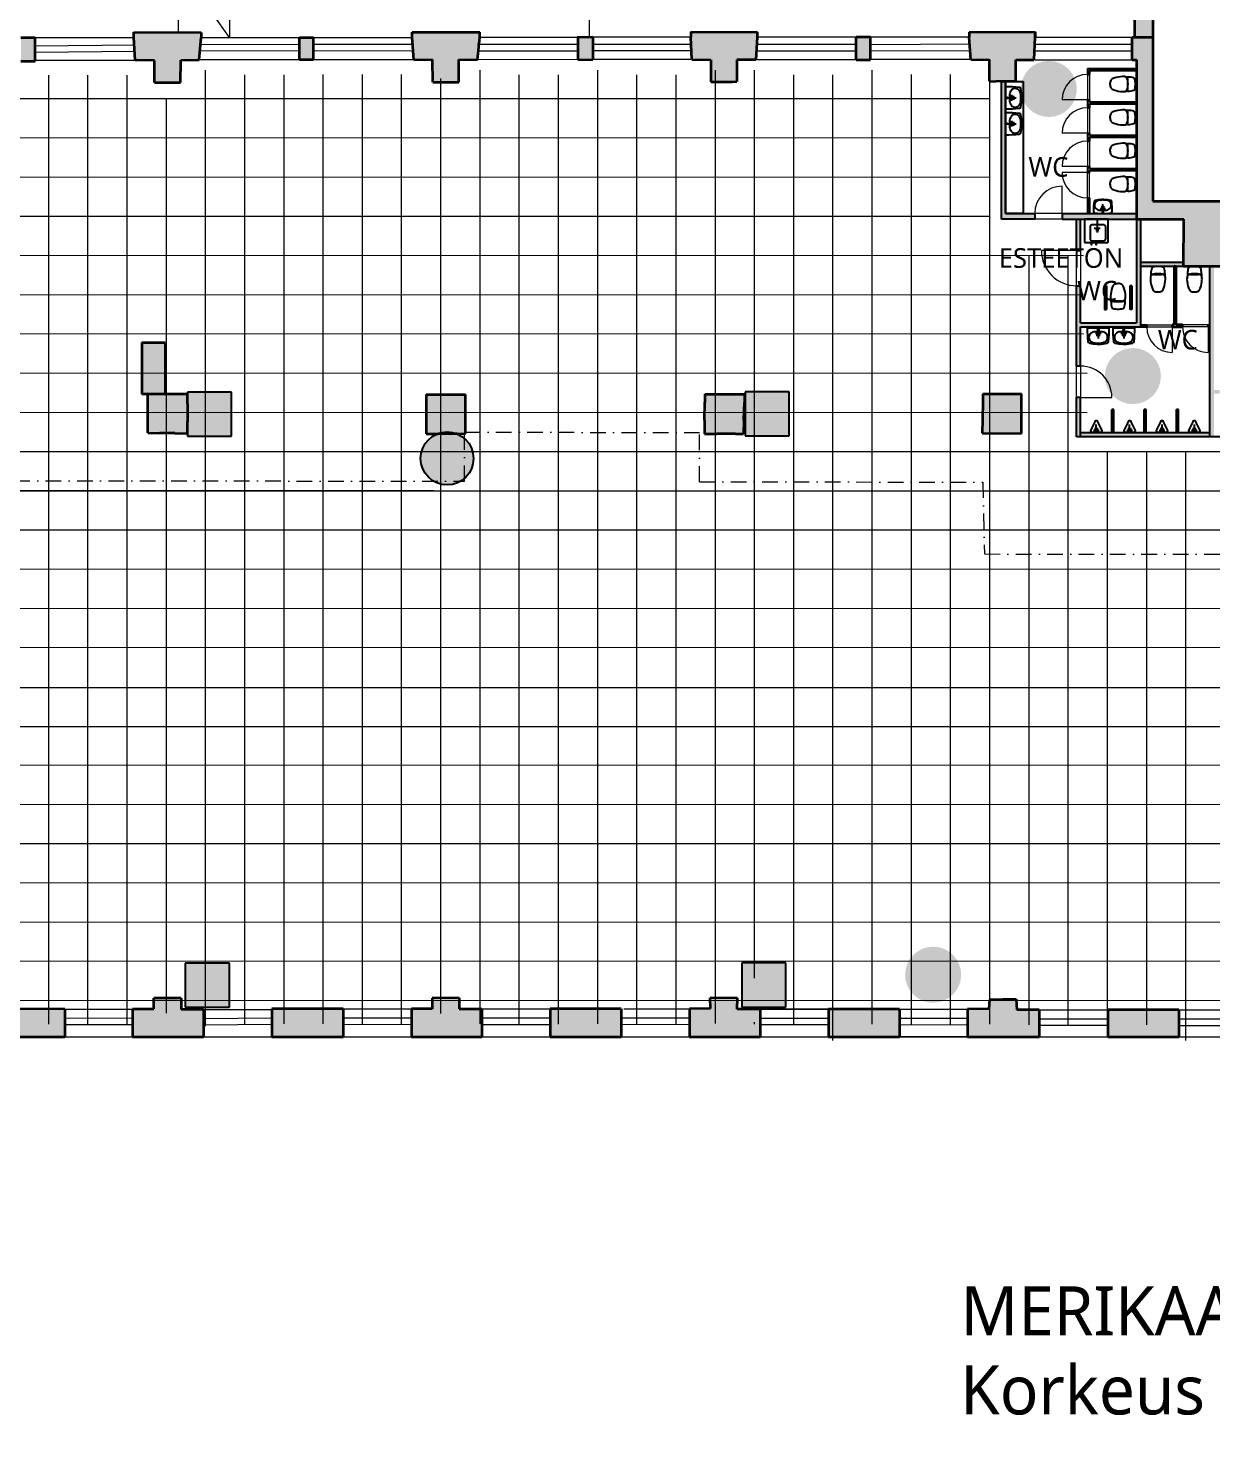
# Model space of a CAD drawing. Header units: millimetres. Extents: x -2569 to 735611, y -420503 to 265310.
# Drawn here: x 51290 to 81482, y 1368 to 37148 of the extents above; entities that cross this region are included whole.
import ezdxf

# ---------------------------------------------------------------- set-up
doc = ezdxf.new("R2010")
doc.units = ezdxf.units.MM
doc.linetypes.add('DASHDOT', pattern=[10, 5, -2.5, 0, -2.5])
for name, color, linetype, lineweight in [('02 dashed', 7, 'DASHDOT', 13), ('02 IKKUNAT', 130, 'Continuous', 13), ('02 KANTAVA', 24, 'Continuous', 35), ('02 KANTAVA _väri', 2, 'Continuous', 35), ('02 OVET', 5, 'Continuous', 13), ('02 RAMPPI', 140, 'Continuous', 13), ('02 SEINALINJA', 151, 'Continuous', 13), ('02 VÄLISEINÄ', 21, 'Continuous', 25), ('02 VÄLISEINÄ _väri', 21, 'Continuous', 25), ('08 vesipiste', 4, 'Continuous', 9)]:
    doc.layers.add(name, color=color, linetype=linetype, lineweight=lineweight)
doc.layers.add('02 Ruudukko eheä', color=7, linetype='Continuous', lineweight=9, true_color=0x7c7887)
for name, color, linetype in [('02 SANITEETTIKALUSTEET', 7, 'Continuous'), ('03 TEKSTIT', 7, 'Continuous'), ('05 palosammuttimet', 240, 'Continuous'), ('06 sähkökeskus', 152, 'Continuous')]:
    doc.layers.add(name, color=color, linetype=linetype)
doc.styles.get("Standard").update_dxf_attribs({"font": ''})
doc.styles.get('Standard').set_extended_font_data('Roboto')

# ---------------------------------------------------------------- blocks, each defined once
blk = doc.blocks.new('ruudukko')
at = {"layer": '02 Ruudukko eheä'}
for p, q in [((75610, 12356), (75610, 36970)), ((51610, 12358), (51610, 36556)), ((52610, 12357), (52610, 36556)), ((53610, 12357), (53610, 36557)), ((55610, 12307), (55610, 36688)), ((56610, 12347), (56610, 36572)), ((57610, 12362), (57610, 36572)), ((58610, 12362), (58610, 36573)), ((59610, 12362), (59610, 36573)), ((60610, 12361), (60610, 36573)), ((62610, 12360), (62610, 36688)), ((63610, 12359), (63610, 36569)), ((64610, 12358), (64610, 36569)), ((65610, 12360), (65610, 36688)), ((66610, 12362), (66610, 36570)), ((67610, 12361), (67610, 36571)), ((68610, 12370), (68610, 36688)), ((69610, 13531), (69610, 36688)), ((70610, 12355), (70610, 36566)), ((71610, 11941), (71610, 36565)), ((72610, 12356), (72610, 36688)), ((73610, 12355), (73610, 36574)), ((74610, 12355), (74610, 36574)), ((61610, 12630), (61610, 36472)), ((30201, 35972), (75610, 35961)), ((54610, 12634), (54610, 35966)), ((61610, 26989), (61610, 35964)), ((30201, 34972), (75610, 34961)), ((30201, 33973), (75610, 33962)), ((26085, 32973), (75610, 32961)), ((41610, 31969), (77996, 31960)), ((76610, 12337), (76610, 31961)), ((77610, 12336), (77610, 31961)), ((26085, 30973), (77996, 30960)), ((26085, 29973), (77996, 29960)), ((26222, 28973), (78096, 28960)), ((26222, 27973), (78096, 27960)), ((21610, 26958), (139421, 26958)), ((78610, 12336), (78610, 26960)), ((79610, 12336), (79610, 26960)), ((80610, 11941), (80610, 26960)), ((21610, 25974), (61424, 25964)), ((21610, 25958), (139421, 25958)), ((21610, 24974), (139454, 24946)), ((21610, 23974), (139451, 23946)), ((21610, 22974), (139448, 22946)), ((21610, 21974), (139444, 21946)), ((21610, 20946), (139441, 20946)), ((21610, 19946), (139438, 19946)), ((33888, 18971), (139434, 18946)), ((33889, 17971), (139431, 17946)), ((33890, 16971), (139421, 16946)), ((33891, 15971), (139425, 15946)), ((33892, 14971), (139421, 14946)), ((33892, 13971), (139421, 13946)), ((33888, 12971), (139415, 12946)), ((69610, 12355), (69610, 12406))]:
    blk.add_line(p, q, dxfattribs=at)

msp = doc.modelspace()

# ---------------------------------------------------------------- hatches: boundary and pattern name
at = {"layer": '02 KANTAVA _väri'}
h = msp.add_hatch(color=256, dxfattribs=at)
h.paths.add_polyline_path([(47432, 44766), (47432, 44616)])
h.paths.add_polyline_path([(48368, 42816), (47772, 42816), (47772, 42536), (48368, 42536)])
h.paths.add_polyline_path([(51471, 36905), (51107, 36905), (51107, 36303), (51471, 36303)])
h.paths.add_polyline_path([(58566, 36909), (58209, 36908), (58209, 36342), (58566, 36345)])
h = msp.add_hatch(color=256, dxfattribs=at)
h.paths.add_polyline_path([(83249, 39914), (82819, 39934), (82819, 39504), (82819, 37059), (83244, 37059)])
h.paths.add_polyline_path([(79976, 39920), (79541, 39913), (79519, 36917), (79544, 36917), (79976, 36917)])
for points in [[(55703, 36907), (55703, 37038), (53986, 37047), (53986, 36907), (54025, 36329), (54514, 36324), (54514, 35760), (54669, 35760), (55049, 35759), (55049, 35759), (55179, 35759), (55183, 36332), (55656, 36337)], [(61444, 27803), (61445, 27585), (61446, 27125), (61447, 26796), (61753, 26798), (62233, 26801), (62421, 26803), (62421, 26844), (62444, 26844), (62444, 27127), (62444, 27803)]]:
    msp.add_hatch(color=256, dxfattribs=at).paths.add_polyline_path(points)
h = msp.add_hatch(color=256, dxfattribs=at)
h.paths.add_polyline_path([(91191, 36924), (91191, 36924), (91191, 37066), (89887, 37065), (89887, 36736), (89887, 36434), (90367, 36434), (90360, 36371), (90360, 32411), (89963, 32411), (90074, 32260), (90277, 32256), (90271, 32094), (90310, 32094), (90349, 32096), (90597, 32119), (90596, 33375), (90593, 35782), (90802, 35822), (90807, 36325), (91228, 36350)])
h.paths.add_polyline_path([(88437, 36919), (88437, 37063), (87413, 37063), (87412, 36471), (87572, 36471), (87600, 33364), (87607, 33361), (87600, 33361), (87610, 32252), (88273, 32252), (88437, 32391), (88487, 32391), (88487, 32411), (88396, 32411), (87836, 32411), (87836, 36371), (88436, 36371), (88436, 36919)])
h.paths.add_polyline_path([(86173, 37062), (85335, 37061), (85335, 36736), (85335, 36615), (85333, 36475), (86173, 36475)])
h.paths.add_polyline_path([(83829, 36611), (83829, 37060), (83244, 37059), (82819, 37059), (82819, 32733), (79976, 32733), (79976, 36917), (79544, 36917), (79450, 36917), (79450, 36341), (79560, 36341), (79560, 32276), (80768, 32276), (80761, 31068), (81037, 31068, -0.000016), (81037, 31068), (83038, 31068), (83038, 30149), (84408, 30149), (84408, 29779), (86295, 29779), (86295, 30149), (88394, 30149), (88411, 30402), (88411, 30430), (86133, 30433), (86133, 29933), (84639, 29924), (84639, 30424), (83382, 30426), (83402, 36472), (83816, 36477)])
h.paths.add_polyline_path([(76974, 36917), (76974, 37054), (75288, 37039), (75288, 36916), (75331, 36347), (75805, 36341), (75800, 35791), (75974, 35785), (76480, 35791), (76480, 36341), (76950, 36341)])
h.paths.add_polyline_path([(72775, 36915), (72409, 36915), (72409, 36339), (72775, 36336)])
h.paths.add_polyline_path([(69896, 36913), (69896, 37045), (68192, 37051), (68192, 36913), (68222, 36345), (68701, 36338), (68703, 35777), (68871, 35779), (69251, 35778), (69366, 35784), (69362, 36338), (69859, 36338)])
h.paths.add_polyline_path([(65692, 36912), (65314, 36911), (65314, 36341), (65692, 36342)])
h.paths.add_polyline_path([(62814, 36910), (62814, 37044), (61087, 37045), (61087, 36910), (61130, 36341), (61608, 36348), (61609, 35772), (61769, 35772), (62149, 35771), (62272, 35771), (62272, 36349), (62756, 36338)])
h.paths.add_polyline_path([(69559, 27607), (69564, 27810), (69337, 27810), (68857, 27810), (68547, 27810), (68546, 27605), (68545, 27145), (68543, 26802), (68855, 26801), (69335, 26799), (69539, 26799), (69547, 27147)])
h.paths.add_polyline_path([(76624, 27627), (76624, 27819), (75639, 27819), (75636, 27625), (75629, 27165), (75624, 26818), (76624, 26809), (76624, 27167)])
h.paths.add_polyline_path([(90820, 27483), (90815, 27811), (90439, 27808), (90059, 27808), (89843, 27803), (89843, 27495), (89843, 27043), (89843, 26804), (90059, 26804), (90397, 26804), (90831, 26804), (90827, 27023)])
h.paths.add_polyline_path([(90603, 30563), (90354, 30580), (90289, 30580), (90290, 30434), (89906, 30437), (89953, 30129), (90059, 30132), (90439, 30141), (90600, 30145)])
h = msp.add_hatch(color=256, dxfattribs=at)
h.dxf.hatch_style = 1
h.paths.add_polyline_path([(54785, 29121), (54188, 29121), (54188, 27811), (54785, 27811)])
h = msp.add_hatch(color=256, dxfattribs=at)
h.paths.add_polyline_path([(41150, 27527), (41149, 27789), (40847, 27789), (40467, 27789), (40151, 27789), (40151, 27524), (40151, 27064), (40151, 26795), (40465, 26792), (40845, 26790), (41152, 26787), (41151, 27067)])
h.paths.add_polyline_path([(48287, 27547), (48284, 27788), (48001, 27788), (47501, 27788), (47218, 27788), (47218, 27544), (47218, 27084), (47218, 26794), (47499, 26793), (47999, 26790), (48296, 26788), (48293, 27087)])
h.paths.add_polyline_path([(55355, 27567), (55355, 27811), (55035, 27811), (54655, 27811), (54348, 27811), (54348, 27564), (54348, 27104), (54348, 26820), (54654, 26817), (55034, 26812), (55354, 26809), (55354, 27107)])
h.paths.add_polyline_path([(34087, 27507), (34088, 27776), (33730, 27776), (33350, 27776), (33027, 27776), (33027, 27504), (33027, 27040), (33027, 26788), (33350, 26789), (33730, 26789), (34085, 26791), (34085, 27044)])
h = msp.add_hatch(color=256, dxfattribs=at)
h.dxf.hatch_style = 1
h.paths.add_polyline_path([(55767, 12119), (55193, 12119), (55197, 12408), (54499, 12406), (54495, 12131), (53950, 12131), (53950, 11410), (55767, 11410)])
h = msp.add_hatch(color=256, dxfattribs=at)
h.dxf.hatch_style = 1
h.paths.add_polyline_path([(62866, 12131), (62285, 12132), (62285, 12413), (61596, 12402), (61599, 12135), (61069, 12132), (61069, 11411), (62866, 11411)])
h = msp.add_hatch(color=256, dxfattribs=at)
h.dxf.hatch_style = 1
h.paths.add_polyline_path([(69962, 12127), (69371, 12127), (69381, 12403), (68688, 12411), (68693, 12143), (68162, 12133), (68162, 11412), (69962, 11412)])
h = msp.add_hatch(color=256, dxfattribs=at)
h.paths.add_polyline_path([(101901, 12108), (100078, 12104), (100078, 11415), (101901, 11415)])
h.paths.add_polyline_path([(98331, 12110), (97791, 12104), (97795, 12385), (97098, 12377), (97096, 12103), (96533, 12103), (96533, 11415), (98331, 11415)])
h.paths.add_polyline_path([(94793, 12103), (93002, 12106), (93002, 11414), (94793, 11414)])
h.paths.add_polyline_path([(91255, 12103), (90699, 12109), (90690, 12385), (90004, 12379), (90010, 12101), (89454, 12101), (89454, 11414), (91255, 11414)])
h.paths.add_polyline_path([(87704, 12101), (85891, 12102), (85891, 11414), (87704, 11414)])
h.paths.add_polyline_path([(84151, 12099), (83809, 12105), (83813, 12378), (82682, 12364), (82682, 12118), (82385, 12105), (82385, 11414), (83232, 11414), (84151, 11414)])
h.paths.add_polyline_path([(80635, 12105), (78825, 12111), (78825, 11413), (80635, 11413)])
h.paths.add_polyline_path([(76490, 12376), (75807, 12367), (75794, 12130), (75252, 12123), (75252, 11413), (77072, 11413), (77072, 12108), (76508, 12109)])
h = msp.add_hatch(color=256, dxfattribs=at)
h.dxf.hatch_style = 1
h.paths.add_polyline_path([(52224, 12129), (50406, 12133), (50406, 11409), (52224, 11409)])
h = msp.add_hatch(color=256, dxfattribs=at)
h.dxf.hatch_style = 1
h.paths.add_polyline_path([(59323, 12135), (57507, 12134), (57507, 11410), (59323, 11410)])
h = msp.add_hatch(color=256, dxfattribs=at)
h.dxf.hatch_style = 1
h.paths.add_polyline_path([(66418, 12134), (64609, 12130), (64609, 11411), (66418, 11411)])
h = msp.add_hatch(color=256, dxfattribs=at)
h.dxf.hatch_style = 1
h.paths.add_polyline_path([(66418, 12134), (64609, 12130), (64609, 11411), (66418, 11411)])
h = msp.add_hatch(color=256, dxfattribs=at)
h.dxf.hatch_style = 1
h.paths.add_polyline_path([(73516, 12128), (71705, 12129), (71705, 11412), (73516, 11412)])
at = {"layer": '02 VÄLISEINÄ _väri'}
for points in [[(76218, 35788), (76118, 35786), (76118, 32276), (76964, 32276), (76964, 32416), (76218, 32416)], [(78360, 32816), (78310, 32816), (78310, 32416), (78360, 32416)], [(79560, 32416), (77664, 32416), (77664, 32276), (79560, 32276)], [(79660, 32276), (79560, 32276), (79560, 29626), (78132, 29626), (78132, 30576), (78032, 30576), (78032, 28526), (78132, 28526), (78132, 29526), (79660, 29526)], [(78132, 32276), (78032, 32276), (78032, 31476), (78132, 31476)], [(80762, 31176), (79660, 31176), (79660, 31076), (80761, 31076)], [(80572, 31068), (80520, 31076), (80520, 29576), (80470, 29576), (80470, 29526), (80732, 29526), (80732, 29576), (80572, 29576)]]:
    msp.add_hatch(color=256, dxfattribs=at).paths.add_polyline_path(points)
h = msp.add_hatch(color=256, dxfattribs=at)
h.paths.add_polyline_path([(79560, 36116), (78310, 36116), (78310, 35966), (78360, 35966), (78360, 36066), (79560, 36066)])
h.paths.add_polyline_path([(79560, 35266), (78360, 35266), (78360, 35316), (78310, 35316), (78310, 35116), (78360, 35116), (78360, 35216), (79560, 35216)])
h.paths.add_polyline_path([(79560, 34416), (78360, 34416), (78360, 34466), (78310, 34466), (78310, 34266), (78360, 34266), (78360, 34366), (79560, 34366)])
h.paths.add_polyline_path([(79560, 33566), (78360, 33566), (78360, 33616), (78310, 33616), (78310, 33466), (78360, 33466), (78360, 33516), (79560, 33516)])
h = msp.add_hatch(color=256, dxfattribs=at)
h.dxf.hatch_style = 1
h.paths.add_polyline_path([(81532, 31068), (81432, 31068), (81432, 26732), (81532, 26732), (81532, 27819), (81682, 27819), (81682, 27919), (81532, 27919)])
h = msp.add_hatch(color=256, dxfattribs=at)
h.paths.add_polyline_path([(81432, 29576), (81382, 29576), (81382, 29526), (81432, 29526)])
h.paths.add_polyline_path([(79820, 29576), (79660, 29576), (79660, 29526), (79820, 29526)])
h = msp.add_hatch(color=256, dxfattribs=at)
h.dxf.hatch_style = 1
h.paths.add_polyline_path([(78132, 27726), (78032, 27726), (78032, 26732), (78132, 26732)])
h = msp.add_hatch(color=256, dxfattribs=at)
h.dxf.hatch_style = 1
h.paths.add_polyline_path([(78982, 27419), (78932, 27419), (78932, 26826), (78982, 26826)])
h = msp.add_hatch(color=256, dxfattribs=at)
h.dxf.hatch_style = 1
h.paths.add_polyline_path([(79807, 27419), (79757, 27419), (79757, 26826), (79807, 26826)])
h = msp.add_hatch(color=256, dxfattribs=at)
h.dxf.hatch_style = 1
h.paths.add_polyline_path([(80632, 27419), (80582, 27419), (80582, 26826), (80632, 26826)])
h = msp.add_hatch(color=256, dxfattribs=at)
h.dxf.hatch_style = 1
h.paths.add_polyline_path([(81432, 26826), (79807, 26826), (78132, 26826), (78132, 26732), (81432, 26732)])
at = {"layer": '05 palosammuttimet'}
msp.add_hatch(color=256, dxfattribs=at).paths.add_polyline_path([(62651, 26172, 1), (61301, 26172, 1)])
at = {"layer": '06 sähkökeskus'}
h = msp.add_hatch(color=256, dxfattribs=at)
h.paths.add_polyline_path([(69577, 26748), (70702, 26748), (70702, 27873), (69577, 27873)])
h.paths.add_polyline_path([(55354, 26737), (56479, 26737), (56479, 27862), (55354, 27862)])
for points in [[(56425, 13301), (55300, 13301), (55300, 12176), (56425, 12176)], [(70619, 13303), (69494, 13303), (69494, 12178), (70619, 12178)]]:
    msp.add_hatch(color=256, dxfattribs=at).paths.add_polyline_path(points)
at = {"layer": '08 vesipiste'}
for points in [[(76607, 35595, 1), (78037, 35595, 1)], [(78751, 28272, 1), (80181, 28272, 1)], [(73657, 13004, 1), (75087, 13004, 1)]]:
    msp.add_hatch(color=256, dxfattribs=at).paths.add_polyline_path(points)

# ---------------------------------------------------------------- linework, layer by layer
at = {"layer": '02 dashed', "ltscale": 80}
for p, q in [((62421, 26844), (68412, 26830)), ((62421, 25594), (62421, 26844)), ((68412, 25578), (68412, 26830)), ((38937, 25603), (62421, 25594)), ((68412, 25578), (75643, 25565)), ((75643, 25565), (75681, 23734)), ((75681, 23734), (90608, 23721))]:
    msp.add_line(p, q, dxfattribs=at)
at = {"layer": '02 IKKUNAT', "linetype": 'Continuous'}
for p, q in [((51467, 36698), (54021, 36724)), ((51469, 36533), (54023, 36559)), ((55655, 36732), (58209, 36737)), ((55655, 36567), (58209, 36572)), ((58566, 36575), (61130, 36571)), ((58567, 36740), (61130, 36736)), ((62756, 36733), (65313, 36736)), ((62756, 36568), (65314, 36571)), ((65691, 36737), (68221, 36740)), ((65691, 36572), (68222, 36575)), ((69859, 36733), (72409, 36734)), ((69859, 36568), (72409, 36569)), ((72773, 36731), (75329, 36742)), ((72774, 36566), (75330, 36577)), ((76950, 36736), (79450, 36736)), ((76950, 36571), (79450, 36571)), ((52224, 11899), (53951, 11901)), ((55769, 11889), (57509, 11904)), ((59323, 11905), (61069, 11902)), ((62866, 11901), (64609, 11900)), ((66417, 11904), (68162, 11903)), ((69962, 11897), (71706, 11899)), ((73515, 11898), (75251, 11893)), ((77072, 11878), (78826, 11881)), ((80635, 11875), (82385, 11875)), ((52224, 11734), (53951, 11736)), ((55771, 11724), (57510, 11739)), ((59323, 11740), (61069, 11737)), ((62866, 11736), (64609, 11735)), ((66417, 11739), (68162, 11738)), ((69962, 11732), (71706, 11734)), ((73515, 11733), (75251, 11728)), ((77073, 11713), (78826, 11716)), ((80635, 11710), (82385, 11710))]:
    msp.add_line(p, q, dxfattribs=at)
at = {"layer": '02 KANTAVA'}
for p, q in [((79519, 36914), (79541, 39913)), ((79976, 39920), (79976, 36917)), ((51107, 36905), (51471, 36905)), ((51471, 36303), (51471, 36905)), ((53986, 37047), (55703, 37038)), ((53986, 36907), (53986, 37047)), ((54025, 36329), (53986, 36907)), ((55656, 36337), (55703, 36907)), ((55703, 37038), (55703, 36907)), ((58209, 36908), (58566, 36909)), ((58209, 36342), (58209, 36908)), ((58566, 36345), (58566, 36909)), ((61087, 36910), (61087, 37045)), ((61087, 37045), (62814, 37044)), ((61130, 36341), (61087, 36910)), ((62756, 36338), (62814, 36910)), ((62814, 36910), (62814, 37044)), ((65692, 36912), (65290, 36911)), ((65314, 36911), (65314, 36341)), ((65692, 36912), (65692, 36342)), ((68192, 37051), (69896, 37045)), ((68192, 37051), (68192, 36913)), ((68222, 36345), (68192, 36913)), ((69859, 36338), (69896, 36913)), ((69896, 36913), (69896, 37045)), ((72409, 36339), (72409, 36915)), ((72775, 36915), (72409, 36915)), ((72775, 36336), (72775, 36915)), ((75288, 37039), (76974, 37054)), ((75288, 37039), (75288, 36916)), ((75331, 36347), (75288, 36916)), ((76950, 36341), (76974, 36917)), ((76974, 36917), (76974, 37054)), ((76974, 37054), (76974, 36917)), ((79450, 36341), (79450, 36917)), ((79450, 36917), (79544, 36917)), ((79544, 36917), (79976, 36917)), ((79976, 36917), (79976, 32733)), ((51107, 36303), (51471, 36303)), ((54514, 36324), (54025, 36329)), ((54514, 35760), (54514, 36324)), ((55179, 35759), (55183, 36332)), ((55183, 36332), (55656, 36337)), ((58209, 36342), (58566, 36345)), ((61130, 36341), (61608, 36348)), ((61609, 35772), (61608, 36348)), ((62272, 35771), (62272, 36349)), ((62272, 36349), (62756, 36338)), ((65314, 36341), (65692, 36342)), ((68222, 36345), (68701, 36338)), ((68701, 36338), (68703, 35777)), ((69859, 36338), (69362, 36338)), ((69362, 36338), (69366, 35784)), ((72409, 36339), (72775, 36336)), ((75331, 36347), (75805, 36341)), ((75805, 36341), (75800, 35791)), ((76480, 36341), (76950, 36341)), ((76480, 35791), (76480, 36341)), ((79450, 36341), (79560, 36341)), ((79560, 36341), (79560, 32276)), ((69251, 35778), (69366, 35784)), ((75800, 35791), (75974, 35785)), ((76480, 35791), (75974, 35785)), ((54514, 35760), (54669, 35760)), ((54669, 35760), (55049, 35759)), ((55049, 35759), (55179, 35759)), ((61609, 35772), (61769, 35772)), ((61769, 35772), (62149, 35771)), ((62149, 35771), (62272, 35771)), ((62249, 35771), (62272, 35771)), ((68703, 35777), (68871, 35779)), ((68871, 35779), (69251, 35778)), ((79976, 32733), (82819, 32733)), ((79560, 32276), (80768, 32276)), ((80761, 31068), (80768, 32276)), ((80572, 31068), (80520, 31076)), ((80520, 31076), (80520, 29576)), ((80572, 29576), (80572, 31068)), ((83038, 31068), (80761, 31068)), ((80520, 29576), (80470, 29576)), ((80470, 29576), (80470, 29526)), ((80470, 29526), (80732, 29526)), ((80732, 29576), (80572, 29576)), ((80732, 29526), (80732, 29576)), ((54188, 29127), (54188, 27811)), ((54785, 29121), (54188, 29121)), ((54785, 29121), (54785, 27811)), ((54785, 27811), (54188, 27811)), ((54348, 27564), (54348, 27811)), ((54348, 27104), (54348, 27564)), ((55355, 27811), (54785, 27811)), ((55355, 27567), (55354, 27107)), ((55355, 27567), (55355, 27811)), ((61444, 27803), (61445, 27585)), ((61444, 27803), (62444, 27803)), ((61445, 27585), (61446, 27125)), ((62444, 27127), (62444, 27803)), ((68545, 27145), (68546, 27605)), ((68547, 27810), (68546, 27605)), ((68547, 27810), (68857, 27810)), ((68857, 27810), (69337, 27810)), ((69337, 27810), (69564, 27810)), ((69547, 27147), (69559, 27607)), ((69564, 27810), (69559, 27607)), ((75636, 27625), (75629, 27165)), ((75639, 27819), (75636, 27625)), ((75639, 27819), (76624, 27819)), ((76624, 27627), (76624, 27819)), ((76624, 27167), (76624, 27627)), ((54348, 26820), (54348, 27104)), ((55354, 26809), (55354, 27107)), ((61446, 27125), (61447, 26796)), ((62444, 26803), (62444, 27127)), ((68545, 27145), (68543, 26802)), ((69547, 27147), (69539, 26799)), ((75629, 27165), (75624, 26818)), ((76624, 26809), (76624, 27167)), ((54348, 26820), (54654, 26817)), ((55034, 26812), (54654, 26817)), ((55034, 26812), (55354, 26809)), ((61447, 26796), (61753, 26798)), ((62233, 26801), (61753, 26798)), ((62233, 26801), (62444, 26803)), ((68543, 26802), (68855, 26801)), ((69335, 26799), (68855, 26801)), ((69335, 26799), (69539, 26799)), ((75624, 26818), (76624, 26809)), ((54495, 12131), (54499, 12406)), ((55197, 12408), (54499, 12406)), ((55197, 12408), (55193, 12119)), ((62285, 12413), (61596, 12402)), ((61596, 12402), (61599, 12135)), ((62285, 12413), (62285, 12132)), ((69381, 12403), (68688, 12411)), ((68693, 12143), (68688, 12411)), ((69371, 12127), (69381, 12403)), ((75807, 12367), (75794, 12130)), ((76490, 12376), (75807, 12367)), ((76490, 12376), (76508, 12109)), ((52224, 12129), (50406, 12133)), ((52224, 12129), (52224, 11409)), ((53950, 12131), (53950, 11410)), ((53950, 12131), (54495, 12131)), ((55767, 12119), (55193, 12119)), ((55767, 12119), (55767, 11410)), ((59323, 12135), (57507, 12134)), ((57507, 12134), (57507, 11410)), ((59323, 12135), (59323, 11410)), ((61599, 12135), (61069, 12132)), ((61069, 12132), (61069, 11411)), ((62285, 12132), (62866, 12131)), ((62866, 12131), (62866, 11411)), ((66418, 12134), (64609, 12130)), ((64609, 12130), (64609, 11411)), ((66418, 12134), (66418, 11411)), ((68693, 12143), (68162, 12133)), ((68162, 12133), (68162, 11412)), ((69962, 12127), (69371, 12127)), ((69962, 12127), (69962, 11412)), ((73516, 12128), (71705, 12129)), ((71705, 12129), (71705, 11412)), ((73516, 12128), (73516, 11412)), ((75794, 12130), (75252, 12123)), ((75252, 12123), (75252, 11413)), ((77072, 12108), (76508, 12109)), ((77072, 12108), (77072, 11413)), ((80635, 12105), (78825, 12111)), ((78825, 12111), (78825, 11413)), ((80635, 12105), (80635, 11413)), ((52224, 11409), (50406, 11409)), ((55767, 11410), (53950, 11410)), ((59323, 11410), (57507, 11410)), ((62866, 11411), (61069, 11411)), ((66418, 11411), (64609, 11411)), ((69962, 11412), (68162, 11412)), ((73516, 11412), (71705, 11412)), ((77072, 11413), (75252, 11413)), ((80635, 11413), (78825, 11413))]:
    msp.add_line(p, q, dxfattribs=at)
at = {"layer": '02 OVET'}
for p, q in [((78310, 35966), (78310, 35316)), ((78360, 35966), (78360, 35316)), ((78310, 35316), (77660, 35316)), ((78310, 35116), (78310, 34466)), ((78360, 35116), (78360, 34466)), ((78310, 34466), (77660, 34466)), ((78310, 34266), (78310, 33616)), ((78360, 34266), (78360, 33616)), ((78310, 33616), (77660, 33616)), ((78310, 33466), (77660, 33466)), ((78310, 32816), (78310, 33466)), ((78360, 32816), (78360, 33466)), ((77664, 32416), (77664, 33116)), ((77664, 32416), (76964, 32416)), ((77664, 32276), (76964, 32276)), ((78032, 31476), (77132, 31476)), ((78032, 30576), (78032, 31476)), ((78132, 31476), (78132, 30576)), ((79820, 29576), (80470, 29576)), ((79820, 29526), (80470, 29526)), ((80470, 29526), (80470, 28876)), ((81382, 29576), (80732, 29576)), ((81382, 29526), (80732, 29526)), ((81382, 29526), (81382, 28876)), ((78032, 27726), (78032, 28526)), ((78132, 28526), (78132, 27726)), ((78132, 27726), (78932, 27726))]:
    msp.add_line(p, q, dxfattribs=at)
for centre, radius, start, end in [((78310, 35316), 650, 90, 180), ((78310, 34466), 650, 90, 180), ((78310, 33616), 650, 90, 180), ((78310, 33466), 650, 180, 270), ((77664, 32416), 700, 90, 180), ((78032, 31476), 900, 180, 270), ((80470, 29526), 650, 180, 270), ((81382, 29526), 650, 180, 270), ((78132, 27726), 800, 0, 90)]:
    msp.add_arc(centre, radius, start, end, dxfattribs=at)
at = {"layer": '02 RAMPPI'}
for p, q in [((55123, 40489), (55122, 37041)), ((56425, 40489), (56425, 36908)), ((65599, 40489), (65599, 36912)), ((56425, 36908), (55122, 38760))]:
    msp.add_line(p, q, dxfattribs=at)
at = {"layer": '02 SANITEETTIKALUSTEET'}
for p, q in [((76218, 32416), (76218, 35788)), ((76218, 35788), (76668, 35788)), ((76668, 35788), (76668, 32416)), ((79347, 35898), (79287, 35898)), ((79327, 35819), (79327, 35626)), ((76218, 35095), (76218, 35641)), ((76368, 35443), (76368, 35293)), ((79347, 35539), (79287, 35539)), ((76268, 35368), (76493, 35368)), ((76418, 35418), (76418, 35318)), ((76218, 34435), (76218, 34981)), ((76268, 34708), (76493, 34708)), ((76368, 34783), (76368, 34633)), ((76418, 34758), (76418, 34658)), ((79347, 35048), (79287, 35048)), ((79327, 34969), (79327, 34776)), ((79347, 34689), (79287, 34689)), ((79347, 34198), (79287, 34198)), ((79327, 34119), (79327, 33926)), ((79347, 33839), (79287, 33839)), ((79347, 33348), (79287, 33348)), ((79347, 32989), (79287, 32989)), ((79327, 33269), (79327, 33076)), ((78655, 32589), (78745, 32589)), ((78700, 32454), (78700, 32657)), ((76668, 32416), (76218, 32416)), ((78232, 32276), (78232, 31676)), ((78832, 32276), (78232, 32276)), ((78557, 32236), (78557, 31936)), ((78633, 32544), (78768, 32544)), ((78832, 31676), (78832, 32276)), ((78376, 32080), (78376, 31770)), ((78731, 32125), (78421, 32125)), ((78632, 32036), (78482, 32036)), ((78594, 31986), (78519, 31986)), ((78776, 31770), (78776, 32080)), ((78232, 31676), (78832, 31676)), ((78421, 31725), (78731, 31725)), ((79926, 30884), (79926, 30824)), ((80005, 30864), (80198, 30864)), ((80284, 30884), (80284, 30824)), ((80858, 30883), (80858, 30823)), ((80937, 30863), (81130, 30863)), ((81217, 30883), (81217, 30823)), ((78741, 30571), (78791, 30571)), ((78741, 30571), (78741, 29971)), ((78791, 30571), (78791, 29971)), ((79441, 30571), (79391, 30571)), ((79391, 30571), (79391, 29971)), ((79441, 30571), (79441, 29971)), ((78909, 30164), (78909, 30224)), ((79188, 30184), (78995, 30184)), ((79268, 30164), (79268, 30224)), ((78741, 29971), (78791, 29971)), ((79441, 29971), (79391, 29971)), ((78311, 29506), (78857, 29506)), ((78659, 29356), (78509, 29356)), ((78584, 29456), (78584, 29231)), ((78960, 29506), (79506, 29506)), ((79308, 29356), (79158, 29356)), ((79233, 29456), (79233, 29231)), ((78634, 29306), (78534, 29306)), ((79283, 29306), (79183, 29306)), ((78494, 27109), (78392, 26904)), ((78432, 26839), (78636, 26839)), ((78459, 26889), (78609, 26889)), ((78484, 26939), (78584, 26939)), ((78534, 26839), (78534, 27039)), ((78677, 26904), (78574, 27109)), ((79344, 27109), (79242, 26904)), ((79282, 26839), (79486, 26839)), ((79309, 26889), (79459, 26889)), ((79334, 26939), (79434, 26939)), ((79384, 26839), (79384, 27039)), ((79527, 26904), (79424, 27109)), ((80169, 27109), (80067, 26904)), ((80107, 26839), (80311, 26839)), ((80134, 26889), (80284, 26889)), ((80159, 26939), (80259, 26939)), ((80209, 26839), (80209, 27039)), ((80352, 26904), (80249, 27109)), ((80994, 27109), (80892, 26904)), ((80932, 26839), (81136, 26839)), ((80959, 26889), (81109, 26889)), ((80984, 26939), (81084, 26939)), ((81034, 26839), (81034, 27039)), ((81177, 26904), (81074, 27109))]:
    msp.add_line(p, q, dxfattribs=at)
for centre, radius in [((76268, 35368), 13.9), ((76268, 34708), 13.9), ((78700, 32454), 12.5), ((78584, 29456), 13.9), ((79233, 29456), 13.9)]:
    msp.add_circle(centre, radius, dxfattribs=at)
for centre, radius, start, end in [((79091, 35721), 210, 152.8821, 180.711), ((79022, 35727), 147, 105.3839, 142.3772), ((79222, 35192), 718, 91.5081, 109.512), ((79224, 35762), 149, 62.6296, 98.3072), ((79250, 35834), 73.6, 41.1436, 55.6019), ((79204, 35814), 123, 2.2435, 34.1248), ((79348, 35878), 20, 87.4071, 190.0591), ((78449, 35719), 893, 0, 10.0591), ((79320, 35273), 626, 74.4337, 87.4071), ((79478, 35837), 40, 13.7116, 74.4337), ((78992, 35719), 540, 0, 13.7116), ((76225, 35641), 7, 86.0548, 180), ((76277, 33103), 2545, 83.3674, 91.1711), ((77022, 35368), 704, 170.7704, 180.0072), ((76555, 35429), 234, 151.023, 167.0807), ((76512, 35435), 193, 125.5846, 146.5617), ((76462, 35457), 149, 72.45, 114.6073), ((76481, 35495), 107, 30.2513, 76.9655), ((76566, 35586), 45.7, 11.1992, 84.1516), ((76450, 35472), 145, 28.977, 32.2757), ((76372, 35425), 236, 13.7793, 29.7482), ((75907, 35368), 704, 359.9928, 9.2296), ((75267, 35315), 1373, 2.9816, 11.8053), ((79093, 35716), 211, 179.3747, 206.9913), ((79023, 35714), 150, 218.1392, 254.2627), ((79222, 36246), 718, 250.488, 268.4919), ((79224, 35675), 149, 261.6928, 297.0279), ((79250, 35603), 73.6, 304.3981, 318.8564), ((79204, 35623), 123, 325.8752, 1.5009), ((78449, 35719), 893, 349.9409, 0), ((79348, 35559), 20, 169.9409, 272.5929), ((79320, 36164), 626, 272.5929, 285.5663), ((79478, 35600), 40, 285.5663, 346.2884), ((78992, 35719), 540, 346.2884, 0), ((76225, 35095), 7, 180, 273.9452), ((76277, 37633), 2545, 268.8289, 276.6326), ((77022, 35368), 704, 179.9928, 189.2296), ((76555, 35307), 234, 192.9193, 208.977), ((76512, 35300), 193, 213.4383, 234.4154), ((76462, 35279), 149, 245.3927, 287.55), ((76481, 35241), 107, 283.0345, 329.7487), ((76566, 35150), 45.7, 275.8484, 348.8008), ((76450, 35264), 145, 327.7243, 331.023), ((76372, 35311), 236, 330.2518, 346.2207), ((75907, 35368), 704, 350.7704, 0.0072), ((75907, 35368), 704, 359.9928, 0.1523), ((75907, 35368), 704, 359.9928, 0.1523), ((75907, 35368), 704, 359.8477, 0.0072), ((75907, 35368), 704, 359.8477, 0.0072), ((75267, 35421), 1373, 348.1843, 356.6726), ((76002, 35373), 637, 357.1436, 1.1482), ((76225, 34981), 7, 86.0548, 180), ((76277, 32443), 2545, 83.3674, 91.1711), ((77022, 34708), 704, 170.7704, 180.0072), ((77022, 34708), 704, 179.9928, 189.2296), ((76555, 34769), 234, 151.023, 167.0807), ((76512, 34775), 193, 125.5846, 146.5617), ((76462, 34797), 149, 72.45, 114.6073), ((76481, 34835), 107, 30.2513, 76.9655), ((76566, 34926), 45.7, 11.1992, 84.1516), ((76450, 34812), 145, 28.977, 32.2757), ((76372, 34765), 236, 13.7793, 29.7482), ((75907, 34708), 704, 359.9928, 9.2296), ((75907, 34708), 704, 350.7704, 0.0072), ((75267, 34655), 1373, 2.9816, 11.8053), ((75907, 34708), 704, 359.9928, 0.1523), ((75907, 34708), 704, 359.9928, 0.1523), ((75907, 34708), 704, 359.8477, 0.0072), ((75907, 34708), 704, 359.8477, 0.0072), ((76002, 34713), 637, 357.1436, 1.1482), ((79091, 34871), 210, 152.8821, 180.711), ((79093, 34866), 211, 179.3747, 206.9913), ((79022, 34877), 147, 105.3839, 142.3772), ((79023, 34864), 150, 218.1392, 254.2627), ((79222, 34342), 718, 91.5081, 109.512), ((79222, 35396), 718, 250.488, 268.4919), ((79224, 34912), 149, 62.6296, 98.3072), ((79250, 34984), 73.6, 41.1436, 55.6019), ((79204, 34964), 123, 2.2435, 34.1248), ((79204, 34773), 123, 325.8752, 1.5009), ((79348, 35028), 20, 87.4071, 190.0591), ((78449, 34869), 893, 0, 10.0591), ((78449, 34869), 893, 349.9409, 0), ((79348, 34709), 20, 169.9409, 272.5929), ((79320, 34423), 626, 74.4337, 87.4071), ((79320, 35314), 626, 272.5929, 285.5663), ((79478, 34987), 40, 13.7116, 74.4337), ((79478, 34750), 40, 285.5663, 346.2884), ((78992, 34869), 540, 0, 13.7116), ((78992, 34869), 540, 346.2884, 0), ((76225, 34435), 7, 180, 273.9452), ((76277, 36973), 2545, 268.8289, 276.6326), ((76555, 34647), 234, 192.9193, 208.977), ((76512, 34640), 193, 213.4383, 234.4154), ((76462, 34619), 149, 245.3927, 287.55), ((76481, 34581), 107, 283.0345, 329.7487), ((76566, 34490), 45.7, 275.8484, 348.8008), ((76450, 34604), 145, 327.7243, 331.023), ((76372, 34651), 236, 330.2518, 346.2207), ((75267, 34761), 1373, 348.1843, 356.6726), ((79224, 34825), 149, 261.6928, 297.0279), ((79250, 34753), 73.6, 304.3981, 318.8564), ((79091, 34021), 210, 152.8821, 180.711), ((79093, 34016), 211, 179.3747, 206.9913), ((79022, 34027), 147, 105.3839, 142.3772), ((79222, 33492), 718, 91.5081, 109.512), ((79224, 34062), 149, 62.6296, 98.3072), ((79250, 34134), 73.6, 41.1436, 55.6019), ((79204, 34114), 123, 2.2435, 34.1248), ((79348, 34178), 20, 87.4071, 190.0591), ((78449, 34019), 893, 0, 10.0591), ((78449, 34019), 893, 349.9409, 0), ((79320, 33573), 626, 74.4337, 87.4071), ((79478, 34137), 40, 13.7116, 74.4337), ((78992, 34019), 540, 0, 13.7116), ((78992, 34019), 540, 346.2884, 0), ((79023, 34014), 150, 218.1392, 254.2627), ((79222, 34546), 718, 250.488, 268.4919), ((79224, 33975), 149, 261.6928, 297.0279), ((79250, 33903), 73.6, 304.3981, 318.8564), ((79204, 33923), 123, 325.8752, 1.5009), ((79348, 33859), 20, 169.9409, 272.5929), ((79320, 34464), 626, 272.5929, 285.5663), ((79478, 33900), 40, 285.5663, 346.2884), ((79022, 33177), 147, 105.3839, 142.3772), ((79222, 32642), 718, 91.5081, 109.512), ((79224, 33212), 149, 62.6296, 98.3072), ((79250, 33284), 73.6, 41.1436, 55.6019), ((79204, 33264), 123, 2.2435, 34.1248), ((79348, 33328), 20, 87.4071, 190.0591), ((78449, 33169), 893, 0, 10.0591), ((79320, 32723), 626, 74.4337, 87.4071), ((79478, 33287), 40, 13.7116, 74.4337), ((78992, 33169), 540, 0, 13.7116), ((79091, 33171), 210, 152.8821, 180.711), ((79093, 33166), 211, 179.3747, 206.9913), ((79023, 33164), 150, 218.1392, 254.2627), ((79222, 33696), 718, 250.488, 268.4919), ((79224, 33125), 149, 261.6928, 297.0279), ((79250, 33053), 73.6, 304.3981, 318.8564), ((79204, 33073), 123, 325.8752, 1.5009), ((78449, 33169), 893, 349.9409, 0), ((79348, 33009), 20, 169.9409, 272.5929), ((79320, 33614), 626, 272.5929, 285.5663), ((79478, 33050), 40, 285.5663, 346.2884), ((78992, 33169), 540, 346.2884, 0), ((80685, 32475), 2223, 173.6182, 180.0419), ((78508, 32718), 32.3, 105.8515, 173.1514), ((78620, 32628), 134, 162.45, 204.6073), ((78586, 32646), 96.1, 120.2513, 166.9655), ((78640, 32673), 174, 215.5846, 236.5617), ((78757, 31480), 1296, 93.6926, 101.4617), ((78607, 32618), 130, 118.977, 122.2757), ((78649, 32548), 213, 103.7793, 119.7482), ((78700, 32129), 634, 89.9928, 99.2296), ((78701, 31895), 879, 88.2786, 91.7938), ((78700, 32129), 634, 89.9928, 90.1523), ((78700, 32129), 634, 89.9928, 90.1523), ((78701, 32129), 634, 89.8477, 90.0072), ((78701, 32129), 634, 80.7704, 90.0072), ((78701, 32129), 634, 89.8477, 90.0072), ((78644, 31480), 1296, 78.5368, 86.2662), ((78752, 32548), 213, 60.2518, 76.2207), ((78794, 32618), 130, 57.7243, 61.023), ((78761, 32673), 174, 303.4383, 324.4154), ((78815, 32646), 96.1, 13.0345, 59.7487), ((78893, 32718), 32.3, 6.8486, 74.1485), ((78781, 32628), 134, 335.3927, 17.55), ((76716, 32475), 2223, 359.9581, 6.3818), ((78505, 32471), 43.5, 177.5838, 264.9691), ((78699, 34973), 2553, 265.5947, 274.5138), ((78646, 32712), 210, 241.023, 257.0807), ((78700, 33133), 634, 260.7704, 270.0072), ((78701, 33133), 634, 269.9928, 279.2296), ((78755, 32712), 210, 282.9193, 298.977), ((78896, 32471), 43.5, 275.0309, 2.4162), ((78421, 32080), 45, 90, 180), ((78731, 32080), 45, 0, 90), ((78421, 31770), 45, 180, 270), ((78731, 31770), 45, 270, 0), ((80061, 30761), 149, 152.6296, 188.3072), ((80551, 30857), 626, 164.4337, 177.4071), ((79946, 30885), 20, 177.4071, 280.0591), ((79989, 30787), 73.6, 131.1436, 145.6019), ((80010, 30741), 123, 92.2435, 124.1248), ((79986, 31015), 40, 103.7116, 164.4337), ((80105, 29986), 893, 90, 100.0591), ((80105, 30529), 540, 90, 103.7116), ((80105, 30529), 540, 76.2884, 90), ((80105, 29986), 893, 79.9409, 90), ((80200, 30741), 123, 55.8752, 91.5009), ((80223, 31015), 40, 15.5663, 76.2884), ((80264, 30885), 20, 259.9409, 2.5929), ((79659, 30857), 626, 2.5929, 15.5663), ((80220, 30787), 73.6, 34.3981, 48.8564), ((80149, 30761), 149, 351.6928, 27.0279), ((80994, 30761), 149, 152.6296, 188.3072), ((81483, 30857), 626, 164.4337, 177.4071), ((80878, 30884), 20, 177.4071, 280.0591), ((80922, 30787), 73.6, 131.1436, 145.6019), ((80942, 30741), 123, 92.2435, 124.1248), ((80919, 31014), 40, 103.7116, 164.4337), ((81037, 29986), 893, 90, 100.0591), ((81037, 30528), 540, 90, 103.7116), ((81037, 30528), 540, 76.2884, 90), ((81037, 29986), 893, 79.9409, 90), ((81133, 30741), 123, 55.8752, 91.5009), ((81156, 31014), 40, 15.5663, 76.2884), ((81197, 30884), 20, 259.9409, 2.5929), ((80592, 30857), 626, 2.5929, 15.5663), ((81153, 30787), 73.6, 34.3981, 48.8564), ((81081, 30761), 149, 351.6928, 27.0279), ((79615, 30289), 718, 160.488, 178.4919), ((79083, 30488), 150, 128.1392, 164.2627), ((79086, 30418), 211, 89.3747, 116.9913), ((79091, 30420), 210, 62.8821, 90.711), ((79096, 30489), 147, 15.3839, 52.3772), ((78561, 30289), 718, 1.5081, 19.512), ((80632, 30759), 718, 181.5081, 199.512), ((80097, 30559), 147, 195.3839, 232.3772), ((80102, 30628), 210, 242.8821, 270.711), ((80107, 30629), 211, 269.3747, 296.9913), ((80110, 30560), 150, 308.1392, 344.2627), ((79578, 30759), 718, 340.488, 358.4919), ((81564, 30758), 718, 181.5081, 199.512), ((81029, 30558), 147, 195.3839, 232.3772), ((81035, 30628), 210, 242.8821, 270.711), ((81040, 30629), 211, 269.3747, 296.9913), ((81042, 30560), 150, 308.1392, 344.2627), ((80510, 30758), 718, 340.488, 358.4919), ((79045, 30287), 149, 171.6928, 207.0279), ((78929, 30163), 20, 79.9409, 182.5929), ((79534, 30191), 626, 182.5929, 195.5663), ((78973, 30261), 73.6, 214.3981, 228.8564), ((78993, 30307), 123, 235.8752, 271.5009), ((79088, 31062), 893, 259.9409, 270), ((79088, 31062), 893, 270, 280.0591), ((79184, 30307), 123, 272.2435, 304.1248), ((79248, 30163), 20, 357.4071, 100.0591), ((78643, 30191), 626, 344.4337, 357.4071), ((79204, 30261), 73.6, 311.1436, 325.6019), ((79132, 30287), 149, 332.6296, 8.3072), ((78970, 30033), 40, 195.5663, 256.2884), ((79088, 30519), 540, 256.2884, 270), ((79088, 30519), 540, 270, 283.7116), ((79207, 30033), 40, 283.7116, 344.4337), ((78311, 29499), 7, 90, 183.9452), ((80849, 29447), 2545, 178.8289, 186.6326), ((78517, 29212), 193, 123.4383, 144.4154), ((78523, 29169), 234, 102.9193, 118.977), ((78584, 28702), 704, 89.9928, 99.2296), ((78584, 28702), 704, 80.7704, 90.0072), ((78645, 29169), 234, 61.023, 77.0807), ((78652, 29212), 193, 35.5846, 56.5617), ((76319, 29447), 2545, 353.3674, 1.1711), ((78857, 29499), 7, 356.0548, 90), ((81497, 29447), 2545, 178.8289, 186.6326), ((78960, 29499), 7, 90, 183.9452), ((79165, 29212), 193, 123.4383, 144.4154), ((79172, 29169), 234, 102.9193, 118.977), ((79233, 28702), 704, 89.9928, 99.2296), ((79233, 28702), 704, 80.7704, 90.0072), ((79293, 29169), 234, 61.023, 77.0807), ((79300, 29212), 193, 35.5846, 56.5617), ((76968, 29447), 2545, 353.3674, 1.1711), ((79506, 29499), 7, 356.0548, 90), ((78366, 29158), 45.7, 185.8484, 258.8008), ((78495, 29262), 149, 155.3927, 197.55), ((78457, 29243), 107, 193.0345, 239.7487), ((78637, 30457), 1373, 258.1843, 266.6726), ((78480, 29273), 145, 237.7243, 241.023), ((78527, 29352), 236, 240.2518, 256.2207), ((78584, 29817), 704, 260.7704, 270.0072), ((78590, 29722), 637, 267.1436, 271.1482), ((78584, 29817), 704, 269.8477, 270.0072), ((78584, 29817), 704, 269.8477, 270.0072), ((78584, 29817), 704, 269.9928, 279.2296), ((78584, 29817), 704, 269.9928, 270.1523), ((78584, 29817), 704, 269.9928, 270.1523), ((78531, 30457), 1373, 272.9816, 281.8053), ((78641, 29352), 236, 283.7793, 299.7482), ((78688, 29273), 145, 298.977, 302.2757), ((78711, 29243), 107, 300.2513, 346.9655), ((78673, 29262), 149, 342.45, 24.6073), ((78802, 29158), 45.7, 281.1992, 354.1516), ((79015, 29158), 45.7, 185.8484, 258.8008), ((79144, 29262), 149, 155.3927, 197.55), ((79105, 29243), 107, 193.0345, 239.7487), ((79286, 30457), 1373, 258.1843, 266.6726), ((79129, 29273), 145, 237.7243, 241.023), ((79176, 29352), 236, 240.2518, 256.2207), ((79233, 29817), 704, 260.7704, 270.0072), ((79238, 29722), 637, 267.1436, 271.1482), ((79233, 29817), 704, 269.8477, 270.0072), ((79233, 29817), 704, 269.8477, 270.0072), ((79233, 29817), 704, 269.9928, 279.2296), ((79233, 29817), 704, 269.9928, 270.1523), ((79233, 29817), 704, 269.9928, 270.1523), ((79180, 30457), 1373, 272.9816, 281.8053), ((79289, 29352), 236, 283.7793, 299.7482), ((79336, 29273), 145, 298.977, 302.2757), ((79360, 29243), 107, 300.2513, 346.9655), ((79322, 29262), 149, 342.45, 24.6073), ((79451, 29158), 45.7, 281.1992, 354.1516), ((78432, 26884), 45, 153.4349, 270), ((78534, 27088), 45, 26.5651, 153.4349), ((78636, 26884), 45, 270, 26.5651), ((79282, 26884), 45, 153.4349, 270), ((79384, 27088), 45, 26.5651, 153.4349), ((79486, 26884), 45, 270, 26.5651), ((80107, 26884), 45, 153.4349, 270), ((80209, 27088), 45, 26.5651, 153.4349), ((80311, 26884), 45, 270, 26.5651), ((80932, 26884), 45, 153.4349, 270), ((81034, 27088), 45, 26.5651, 153.4349), ((81136, 26884), 45, 270, 26.5651)]:
    msp.add_arc(centre, radius, start, end, dxfattribs=at)
at = {"layer": '02 SEINALINJA', "linetype": 'Continuous'}
for p, q in [((51471, 36905), (53986, 36907)), ((55703, 36907), (58209, 36908)), ((58566, 36909), (61087, 36910)), ((65290, 36911), (62814, 36910)), ((68192, 36913), (65692, 36912)), ((72409, 36915), (69896, 36913)), ((75288, 36916), (72775, 36915)), ((76974, 36917), (79450, 36917)), ((51471, 36328), (54025, 36329)), ((55656, 36343), (58209, 36344)), ((58566, 36345), (61129, 36346)), ((65290, 36342), (62756, 36340)), ((68192, 36343), (65692, 36342)), ((72409, 36336), (69896, 36335)), ((75331, 36347), (72775, 36345)), ((76974, 36341), (79450, 36341)), ((53950, 11410), (52224, 11409)), ((57507, 11410), (55767, 11410)), ((61069, 11411), (59323, 11410)), ((64609, 11411), (62866, 11411)), ((68162, 11412), (66418, 11411)), ((71705, 11412), (69962, 11412)), ((75252, 11413), (73516, 11412)), ((78825, 11413), (77072, 11413)), ((82385, 11414), (80635, 11413))]:
    msp.add_line(p, q, dxfattribs=at)
at = {"layer": '02 SEINALINJA'}
for p, q in [((52224, 12129), (53950, 12129)), ((55767, 12119), (57507, 12119)), ((59323, 12135), (61069, 12132)), ((64610, 12130), (62854, 12127)), ((62866, 12131), (64609, 12131)), ((66488, 12134), (68162, 12133)), ((71706, 12129), (69949, 12126)), ((69962, 12127), (71705, 12127)), ((75252, 12123), (73496, 12120)), ((73516, 12128), (75252, 12128)), ((77072, 12108), (78825, 12108)), ((80635, 12105), (82385, 12105)), ((75252, 11416), (73496, 11416))]:
    msp.add_line(p, q, dxfattribs=at)
at = {"layer": '02 VÄLISEINÄ'}
for p, q in [((76118, 35786), (76218, 35788)), ((76118, 32276), (76118, 35786)), ((76218, 35788), (76218, 32416)), ((78310, 36116), (78310, 35966)), ((78310, 36116), (79560, 36116)), ((78310, 35966), (78360, 35966)), ((78360, 36066), (78360, 35966)), ((78360, 36066), (79560, 36066)), ((79560, 36116), (79560, 36066)), ((78310, 35316), (78360, 35316)), ((78310, 35316), (78310, 35116)), ((78310, 35116), (78360, 35116)), ((78360, 35316), (78360, 35266)), ((78360, 35266), (79560, 35266)), ((78360, 35216), (79560, 35216)), ((78360, 35216), (78360, 35116)), ((79560, 35266), (79560, 35216)), ((78310, 34466), (78360, 34466)), ((78310, 34466), (78310, 34266)), ((78360, 34466), (78360, 34416)), ((78360, 34416), (79560, 34416)), ((78360, 34366), (79560, 34366)), ((78360, 34366), (78360, 34266)), ((79560, 34416), (79560, 34366)), ((78310, 34266), (78360, 34266)), ((78310, 33616), (78360, 33616)), ((78310, 33616), (78310, 33466)), ((78310, 33466), (78360, 33466)), ((78360, 33616), (78360, 33566)), ((78360, 33566), (79560, 33566)), ((78360, 33516), (79560, 33516)), ((78360, 33516), (78360, 33466)), ((79560, 33566), (79560, 33516)), ((78310, 32816), (78360, 32816)), ((78310, 32816), (78310, 32416)), ((78360, 32816), (78360, 32416)), ((76964, 32276), (76118, 32276)), ((76218, 32416), (76964, 32416)), ((76964, 32416), (76964, 32276)), ((77664, 32416), (79560, 32416)), ((77664, 32416), (77664, 32276)), ((77664, 32276), (79560, 32276)), ((78032, 31476), (78032, 32276)), ((78132, 31476), (78132, 32276)), ((79560, 32416), (79560, 32276)), ((79560, 32276), (79560, 29626)), ((79560, 32276), (79660, 32276)), ((79660, 32276), (79660, 29526)), ((78032, 31476), (78132, 31476)), ((79660, 31176), (80761, 31176)), ((80761, 31176), (80761, 31076)), ((79660, 31076), (80761, 31076)), ((80520, 31076), (80520, 29576)), ((80572, 29576), (80572, 31068)), ((81432, 26726), (81432, 31068)), ((81432, 31068), (81532, 31068)), ((78032, 28526), (78032, 30576)), ((78032, 30576), (78132, 30576)), ((78132, 29626), (78132, 30576)), ((78132, 29626), (79560, 29626)), ((78132, 29526), (79820, 29526)), ((78132, 28526), (78132, 29526)), ((79660, 29576), (79820, 29576)), ((79820, 29576), (79820, 29526)), ((80470, 29576), (80470, 29526)), ((80470, 29576), (80520, 29576)), ((80470, 29526), (80732, 29526)), ((80572, 29576), (80732, 29576)), ((80732, 29526), (80732, 29576)), ((81382, 29526), (81382, 29576)), ((81382, 29576), (81432, 29576)), ((81382, 29526), (81432, 29526)), ((78132, 28526), (78032, 28526)), ((78032, 26726), (78032, 27726)), ((78132, 27726), (78032, 27726)), ((78132, 26726), (78132, 27726)), ((78932, 26826), (78932, 27419)), ((78982, 27419), (78932, 27419)), ((78982, 26826), (78982, 27419)), ((79757, 26826), (79757, 27419)), ((79807, 27419), (79757, 27419)), ((79807, 26826), (79807, 27419)), ((80632, 27419), (80582, 27419)), ((80582, 26826), (80582, 27419)), ((80632, 26826), (80632, 27419)), ((84975, 26726), (78032, 26726)), ((79807, 26826), (78132, 26826)), ((81432, 26826), (79807, 26826))]:
    msp.add_line(p, q, dxfattribs=at)
at = {"layer": '05 palosammuttimet'}
msp.add_circle((61976, 26172), 675, dxfattribs=at)
at = {"layer": '06 sähkökeskus'}
for p, q in [((56479, 27862), (55354, 27862)), ((55354, 27862), (55354, 26737)), ((56479, 26737), (56479, 27862)), ((70702, 27873), (69577, 27873)), ((69577, 27873), (69577, 26748)), ((70702, 26748), (70702, 27873)), ((55354, 26737), (56479, 26737)), ((69577, 26748), (70702, 26748)), ((56425, 13301), (55300, 13301)), ((55300, 13301), (55300, 12176)), ((56425, 12176), (56425, 13301)), ((70619, 13303), (69494, 13303)), ((69494, 13303), (69494, 12178)), ((70619, 12178), (70619, 13303)), ((55300, 12176), (56425, 12176)), ((69494, 12178), (70619, 12178))]:
    msp.add_line(p, q, dxfattribs=at)

# ---------------------------------------------------------------- block references
at = {"layer": '02 Ruudukko eheä'}
msp.add_blockref('ruudukko', (208, -613), dxfattribs=at)

# ---------------------------------------------------------------- texts
at = {"layer": '03 TEKSTIT'}
for s, p in [('MERIKAAPELIHALLI  2511 m²', (75068, 3806)), ('Korkeus - Hall height  13.4 m', (75065, 1788))]:
    msp.add_text(s, height=1250, dxfattribs=at).set_placement(p)
at = {"layer": '03 TEKSTIT', "char_height": 500, "attachment_point": 1}
for s, width, heights, insert in [('\\pxt28;{\\fRoboto|b0|i0|c0|p2;WC}', 2637.23, [1003], (76803, 33857)), ('\\pxt28;ESTEETÖN\\P^IWC', 5425.1, [2709], (76046, 31533)), ('\\pxt28;{\\fRoboto|b0|i0|c0|p2;WC}', 2637.23, [1003], (80103, 29450))]:
    msp.add_mtext_dynamic_manual_height_columns(s, width=width, gutter_width=5000, heights=heights, dxfattribs=dict(at, insert=insert))

doc.saveas('drawing.dxf')
